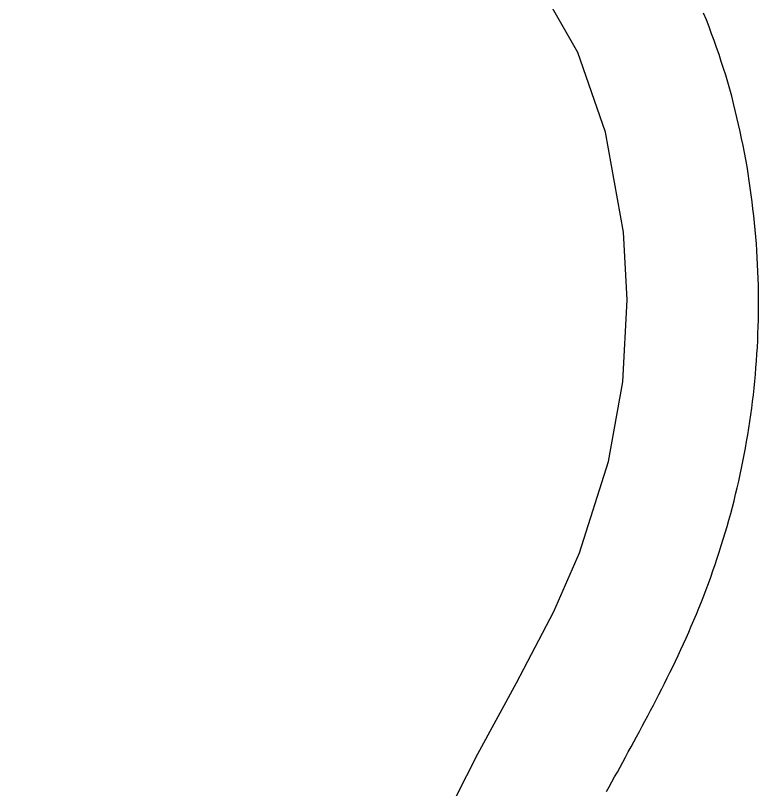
# Model space of a CAD drawing. Header units: millimetres. Extents: x -600 to 1200, y -204 to 1404.
# Drawn here: x 395.4 to 521.9, y 857.6 to 989.3 of the extents above; entities that cross this region are included whole.
import ezdxf

# ---------------------------------------------------------------- set-up
doc = ezdxf.new("R2010")
doc.units = ezdxf.units.MM
doc.layers.add('EASEMENT', color=7, linetype='CONTINUOUS')
doc.layers.add('POND', color=7, linetype='CONTINUOUS')

msp = doc.modelspace()

# ---------------------------------------------------------------- linework, layer by layer
at = {"layer": 'EASEMENT', "color": 7, "linetype": 'CONTINUOUS'}
msp.add_lwpolyline([(495.99, 857.28), (496.44, 858.11), (496.9, 858.94), (497.36, 859.77), (497.82, 860.61), (498.28, 861.46), (498.75, 862.31), (499.21, 863.16), (499.68, 864.02), (500.15, 864.88), (500.62, 865.75), (501.1, 866.62), (501.57, 867.5), (502.05, 868.39), (502.52, 869.28), (503, 870.18), (503.47, 871.08), (503.95, 871.99), (504.42, 872.9), (504.9, 873.82), (505.37, 874.75), (505.84, 875.68), (506.31, 876.62), (506.78, 877.57), (507.24, 878.53), (507.7, 879.49), (508.16, 880.46), (508.62, 881.44), (509.07, 882.42), (509.52, 883.41), (509.97, 884.41), (510.41, 885.42), (510.84, 886.44), (511.27, 887.47), (511.7, 888.5), (512.12, 889.54), (512.53, 890.59), (512.93, 891.65), (513.33, 892.7), (513.71, 893.77), (514.09, 894.83), (514.46, 895.9), (514.82, 896.97), (515.18, 898.04), (515.52, 899.12), (515.86, 900.21), (516.18, 901.29), (516.5, 902.38), (516.81, 903.47), (517.11, 904.57), (517.4, 905.67), (517.69, 906.77), (517.96, 907.87), (518.23, 908.98), (518.48, 910.09), (518.73, 911.2), (518.97, 912.32), (519.19, 913.44), (519.41, 914.56), (519.62, 915.69), (519.83, 916.82), (520.02, 917.95), (520.2, 919.08), (520.37, 920.22), (520.54, 921.35), (520.69, 922.49), (520.84, 923.64), (520.97, 924.78), (521.1, 925.93), (521.21, 927.08), (521.32, 928.23), (521.42, 929.39), (521.51, 930.55), (521.58, 931.7), (521.65, 932.87), (521.71, 934.03), (521.76, 935.19), (521.8, 936.36), (521.83, 937.53), (521.84, 938.7), (521.85, 939.87), (521.85, 941.04), (521.84, 942.22), (521.82, 943.4), (521.79, 944.57), (521.75, 945.75), (521.69, 946.93), (521.63, 948.12), (521.56, 949.3), (521.48, 950.48), (521.39, 951.67), (521.28, 952.86), (521.17, 954.05), (521.05, 955.24), (520.91, 956.43), (520.77, 957.62), (520.61, 958.81), (520.45, 960), (520.27, 961.2), (520.08, 962.4), (519.89, 963.59), (519.68, 964.79), (519.46, 965.99), (519.22, 967.19), (518.98, 968.38), (518.73, 969.58), (518.46, 970.78), (518.18, 971.97), (517.89, 973.17), (517.59, 974.36), (517.28, 975.56), (516.95, 976.75), (516.61, 977.94), (516.26, 979.13), (515.89, 980.31), (515.52, 981.5), (515.13, 982.68), (514.72, 983.86), (514.3, 985.03), (513.87, 986.21), (513.43, 987.38), (512.97, 988.54), (512.49, 989.71)], dxfattribs=at)
at = {"layer": 'POND', "color": 7}
msp.add_lwpolyline([(468.48, 852.65), (474.07, 863.69), (480.67, 875.8), (486.99, 887.94), (491.4, 897.88), (496.34, 913.46), (498.75, 927), (499.52, 940.94), (498.89, 952.43), (495.79, 969.48), (491.07, 983.01), (484.29, 994.97), (477.39, 1002.77), (464.28, 1011.36), (451.66, 1016.17), (438.07, 1019.82), (424.09, 1023.16), (410.31, 1027.05), (401.04, 1030.58), (385.34, 1039.33)], dxfattribs=at)

doc.saveas('drawing.dxf')
